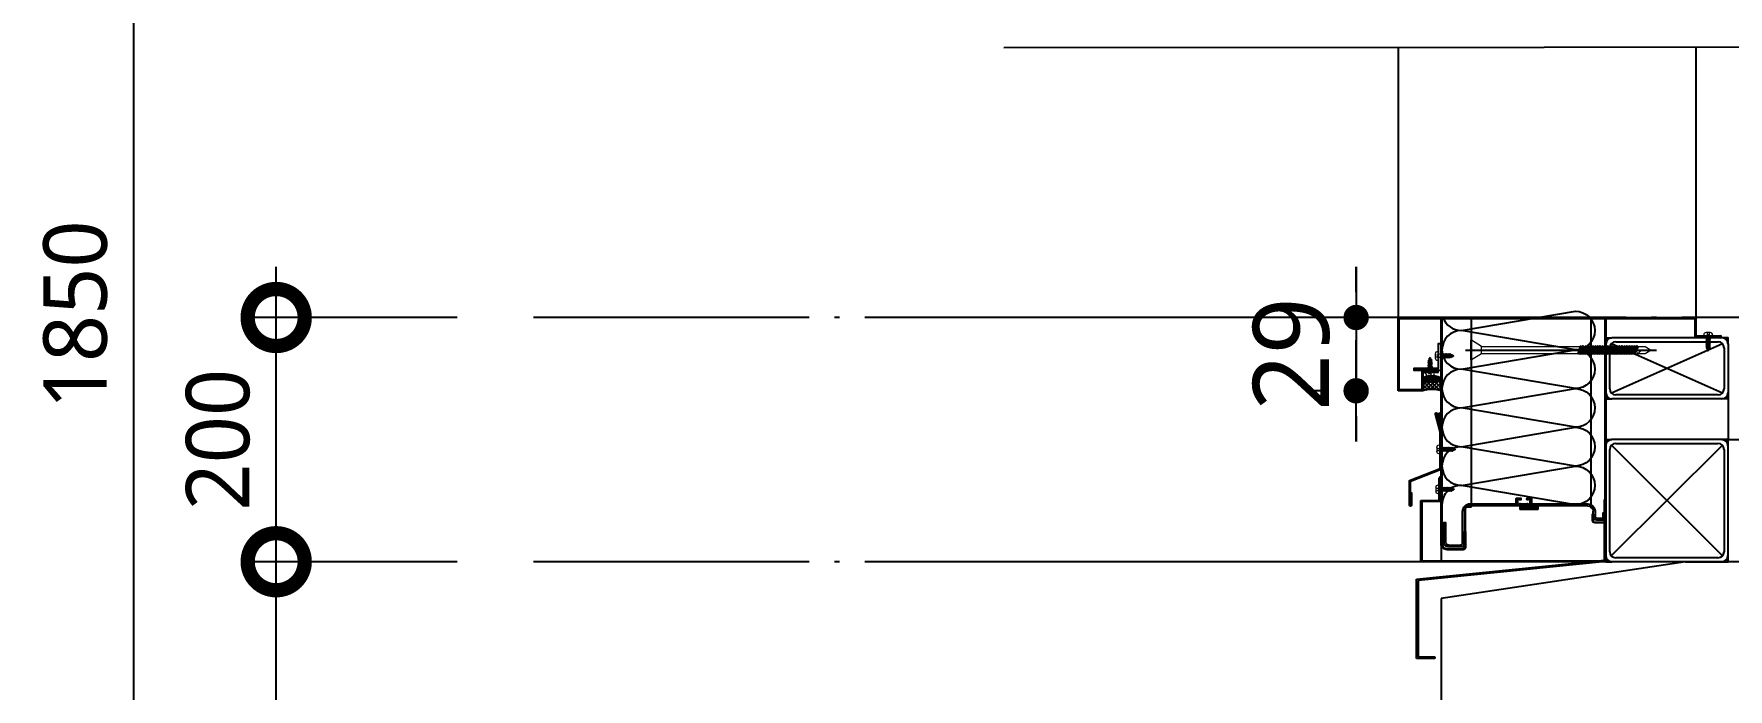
# Model space of a CAD drawing. Header units: millimetres. Extents: x 465 to 41696, y 198 to 5730.
# Drawn here: x 22485 to 23153, y 4891 to 5150 of the extents above; entities that cross this region are included whole.
import ezdxf

# ---------------------------------------------------------------- set-up
doc = ezdxf.new("R2010")
doc.units = ezdxf.units.MM
doc.header["$LTSCALE"] = 200
for name, pattern in [('CEN', [62, 60, -1, 0, -1]), ('CEN-GAUN', [32.2, 30, -1, 0.2, -1]), ('HID', [2.3, 1.5, -0.8]), ('HIDDEN', [2, 1, -1])]:
    doc.linetypes.add(name, pattern=pattern)
doc.layers.get('DEFPOINTS').update_dxf_attribs({"color": 137})
for name, color, linetype in [('cen', 1, 'CEN'), ('COL', 2, 'Continuous'), ('CON', 2, 'Continuous'), ('DIM', 7, 'Continuous'), ('flashing', 251, 'Continuous'), ('GW', 9, 'Continuous'), ('HID', 6, 'HID'), ('SYM', 7, 'Continuous'), ('symbol', 7, 'Continuous'), ('코킹', 9, 'Continuous'), ('판넬', 6, 'Continuous'), ('하지 150x100x3.2T', 3, 'Continuous'), ('후레싱', 6, 'Continuous')]:
    doc.layers.add(name, color=color, linetype=linetype)
doc.layers.add('DEFPOINT', color=137, linetype='Continuous', plot=False)
doc.layers.add('SCREW', color=9, linetype='Continuous', lineweight=5)
doc.styles.add('arial', font='arial.ttf')
doc.styles.add('굴림체(옥산)', font='GulimChe.ttf')
doc.styles.add('스타일1', font='malgun.ttf')
doc.dimstyles.new('CJA$0', dxfattribs={"dimscale": 300, "dimtxt": 2.7, "dimasz": 1, "dimexe": 2, "dimexo": 3, "dimgap": 1, "dimtad": 1, "dimdec": 0, "dimzin": 1, "dimdsep": 46, "dimtxsty": 'arial', "dimblk": 'DOT', "dimcen": 0.09, "dimdle": 1, "dimclrd": 256, "dimclre": 256, "dimclrt": 3, "dimadec": 0, "dimazin": 0, "dimtfac": 1, "dimtdec": 0, "dimtmove": 2, "dimatfit": 3, "dimldrblk": 'DOT', "dimfxl": 1, "dimtolj": 1, "dimtzin": 1, "dimarcsym": 0})
doc.dimstyles.new('CJA-1', dxfattribs={"dimscale": 10, "dimtxt": 3, "dimasz": 1, "dimexe": 2, "dimexo": 3, "dimgap": 1, "dimtad": 1, "dimdec": 0, "dimdsep": 46, "dimlunit": 6, "dimtxsty": '굴림체(옥산)', "dimblk": 'CJDOT', "dimcen": 0.09, "dimclrd": 256, "dimclre": 256, "dimclrt": 3, "dimazin": 2, "dimtfac": 1, "dimtdec": 0, "dimtix": 1, "dimtmove": 2, "dimatfit": 3, "dimldrblk": 'CJDOT', "dimfxl": 1, "dimtolj": 1, "dimtzin": 0, "dimarcsym": 0})
pattern_1 = [(90, (-1700754.23937, -179232.1806), (-0.38437583177, 0.66575847273), [0.44383898182, -0.88767796365]), (210, (-1700754.23937, -179232.1806), (-0.38437583429, -0.66575847128), [0.44383898182, -0.88767796365]), (150, (-1700754.23937, -179232.1806), (-0.76875166606, 1.455e-09), [-0.88767796365, 0.44383898182])]

# ---------------------------------------------------------------- blocks, each defined once
blk = doc.blocks.new('1$0$hea')
at = {"layer": 'SCREW', "color": 9}
for p, q in [((2491784.1, -432817.3), (2491784, -432818.3)), ((2491784.7, -432816.6), (2491784.2, -432818.8)), ((2491784.9, -432817), (2491784.5, -432818.6)), ((2491785.6, -432816.8), (2491785.2, -432818.8)), ((2491786.1, -432816.1), (2491785.7, -432819.6)), ((2491786.6, -432816.7), (2491786.1, -432819.1)), ((2491787, -432816.7), (2491786.5, -432819.1)), ((2491787.4, -432816), (2491787, -432819.7)), ((2491787.9, -432816.7), (2491787.5, -432819.1)), ((2491788.3, -432816.7), (2491787.9, -432819.1)), ((2491788.8, -432816), (2491788.3, -432819.7)), ((2491789.3, -432816.7), (2491788.8, -432819.1)), ((2491789.7, -432816.7), (2491789.2, -432819.1)), ((2491790.1, -432816), (2491789.7, -432819.7)), ((2491790.6, -432816.7), (2491790.2, -432819.1)), ((2491791, -432816.7), (2491790.6, -432819.1)), ((2491791.5, -432816), (2491791, -432819.7)), ((2491792, -432816.7), (2491791.5, -432819.1)), ((2491792.4, -432816.7), (2491791.9, -432819.1)), ((2491792.8, -432816), (2491792.4, -432819.7)), ((2491793.3, -432816.7), (2491792.9, -432819.1)), ((2491794.2, -432816), (2491793.7, -432819.7))]:
    blk.add_line(p, q, dxfattribs=at)
at = {"layer": 'SCREW', "color": 1}
for p, q in [((2491784.2, -432818.8), (2491784, -432818.3)), ((2491784.7, -432816.6), (2491784.1, -432817.3)), ((2491784.2, -432818.8), (2491784.5, -432818.6)), ((2491784.7, -432816.6), (2491784.9, -432817)), ((2491785.7, -432819.6), (2491785.2, -432818.8)), ((2491786.1, -432816.1), (2491785.6, -432816.8)), ((2491785.7, -432819.6), (2491786.1, -432819)), ((2491786.1, -432816.1), (2491786.6, -432816.7)), ((2491787, -432819.7), (2491786.5, -432819.1)), ((2491786.6, -432816.7), (2491787, -432816.7)), ((2491787.4, -432816), (2491787, -432816.7)), ((2491787, -432819.7), (2491787.5, -432819.1)), ((2491787.4, -432816), (2491787.9, -432816.7)), ((2491787.5, -432819.1), (2491787.9, -432819.1)), ((2491787.9, -432816.7), (2491788.3, -432816.7)), ((2491788.3, -432819.7), (2491787.9, -432819.1)), ((2491788.8, -432816), (2491788.3, -432816.7)), ((2491788.3, -432819.7), (2491788.8, -432819.1)), ((2491788.8, -432816), (2491789.3, -432816.7)), ((2491788.8, -432819.1), (2491789.2, -432819.1)), ((2491789.7, -432819.7), (2491789.2, -432819.1)), ((2491789.3, -432816.7), (2491789.7, -432816.7)), ((2491790.1, -432816), (2491789.7, -432816.7)), ((2491789.7, -432819.7), (2491790.2, -432819.1)), ((2491790.1, -432816), (2491790.6, -432816.7)), ((2491790.2, -432819.1), (2491790.6, -432819.1)), ((2491790.6, -432816.7), (2491791, -432816.7)), ((2491791, -432819.7), (2491790.6, -432819.1)), ((2491791.5, -432816), (2491791, -432816.7)), ((2491791, -432819.7), (2491791.5, -432819.1)), ((2491791.5, -432816), (2491792, -432816.7)), ((2491791.5, -432819.1), (2491791.9, -432819.1)), ((2491792.4, -432819.7), (2491791.9, -432819.1)), ((2491792, -432816.7), (2491792.4, -432816.7)), ((2491792.8, -432816), (2491792.4, -432816.7)), ((2491792.4, -432819.7), (2491792.9, -432819.1)), ((2491792.8, -432816), (2491793.3, -432816.7)), ((2491792.9, -432819.1), (2491793.3, -432819.1)), ((2491793.3, -432816.7), (2491793.7, -432816.7)), ((2491793.7, -432819.7), (2491793.3, -432819.1)), ((2491794.2, -432816), (2491793.7, -432816.7)), ((2491793.7, -432819.7), (2491794, -432819.4)), ((2491794.2, -432816), (2491794.4, -432816.3)), ((2491794.3, -432819.2), (2491795, -432819.2)), ((2491794.8, -432816.5), (2491795, -432816.5)), ((2491795.7, -432814.2), (2491795.7, -432821.5)), ((2491795.7, -432814.2), (2491795.7, -432821.5)), ((2491796.4, -432814.2), (2491795.7, -432814.2)), ((2491796.4, -432821.5), (2491795.7, -432821.5)), ((2491797.3, -432817), (2491796.6, -432817)), ((2491796.6, -432817), (2491796.6, -432817.6)), ((2491796.6, -432818.1), (2491796.6, -432818.7)), ((2491797.3, -432818.7), (2491796.6, -432818.7)), ((2491798.5, -432817), (2491797.7, -432817)), ((2491798.5, -432818.7), (2491797.7, -432818.7)), ((2491798.5, -432816.2), (2491798.5, -432819.5))]:
    blk.add_line(p, q, dxfattribs=at)
for centre, radius, start, end in [((2491787.4, -432824.6), 8, 114.0887, 122.3702), ((2491787.4, -432811.1), 8, 237.6298, 244.4227), ((2491787.4, -432811.1), 8, 248.8312, 254.0884), ((2491787.4, -432824.6), 8, 103.1784, 108.0893), ((2491787.4, -432811.1), 8, 260.8505, 263.6039), ((2491794.3, -432819.7), 0.45, 90, 144.5992), ((2491794.8, -432816), 0.45, 215.4008, 270), ((2491795, -432815.7), 0.75, 267.5098, 336.501), ((2491795, -432820), 0.75, 23.499, 92.4902), ((2491796.4, -432816.2), 2.02, 0, 90), ((2491796.4, -432819.5), 2.02, 270, 0)]:
    blk.add_arc(centre, radius, start, end, dxfattribs=at)
blk = doc.blocks.new('001')
at = {"color": 9, "ltscale": 500}
for p, q in [((-183.4, -1797.7), (-183.4, -1802.7)), ((-177.7, -1796.2), (-181.9, -1796.2)), ((-181.9, -1802.7), (-181.9, -1798)), ((-181.6, -1797.7), (-177.7, -1797.7)), ((-177.4, -1797.4), (-177.4, -1796.5)), ((-176.1, -1804.2), (-180.4, -1804.2)), ((-180.4, -1805.7), (-176.1, -1805.7)), ((-171.6, -1810.2), (-171.6, -1906.6)), ((-170.1, -1855.8), (-170.1, -1810.2)), ((-170.4, -1858.8), (-170.4, -1857.5)), ((-170.2, -1857.3), (-166.6, -1857.3)), ((-165.7, -1856.3), (-169.6, -1856.3)), ((-166.4, -1857.5), (-166.4, -1858.8)), ((-165.4, -1859.7), (-165.4, -1856.6)), ((-170.4, -1860), (-170.4, -1865)), ((-170.4, -1867.5), (-170.4, -1866.2)), ((-170.2, -1859), (-170.2, -1859)), ((-170.2, -1860), (-170.2, -1860)), ((-170.2, -1866), (-170.2, -1866)), ((-166.6, -1867.7), (-170.2, -1867.7)), ((-170.1, -1906.6), (-170.1, -1869.2)), ((-169.9, -1859.7), (-169.9, -1859.3)), ((-169.9, -1865.7), (-169.9, -1865.3)), ((-169.6, -1868.7), (-165.7, -1868.7)), ((-166.9, -1859.3), (-166.9, -1859.7)), ((-166.9, -1865.3), (-166.9, -1865.7)), ((-166.6, -1859), (-166.6, -1859)), ((-166.6, -1860), (-165.7, -1860)), ((-165.7, -1865), (-166.6, -1865)), ((-166.6, -1866), (-166.6, -1866)), ((-166.4, -1866.2), (-166.4, -1867.5)), ((-165.4, -1868.4), (-165.4, -1865.3)), ((-176.1, -1911.1), (-202.4, -1911.1)), ((-202.4, -1912.6), (-176.1, -1912.6)), ((-205.4, -1914.1), (-205.4, -1920.6)), ((-205.4, -1920.6), (-205.4, -1923.9)), ((-203.9, -1920.6), (-203.9, -1914.1)), ((-203.9, -1923.9), (-203.9, -1920.6)), ((-185.7, -1926.6), (-201.2, -1926.6)), ((-185.4, -1927.8), (-185.4, -1926.9)), ((-201.2, -1928.1), (-185.7, -1928.1))]:
    blk.add_line(p, q, dxfattribs=at)
at = {"color": 9}
for p, q in [((-170.2, -1860), (-170.4, -1860)), ((-170.2, -1865), (-170.4, -1865))]:
    blk.add_line(p, q, dxfattribs=at)
at = {"color": 9, "ltscale": 500}
for centre, radius, start, end in [((-181.9, -1797.7), 1.5, 90, 180), ((-180.4, -1802.7), 3, 180, 270), ((-181.6, -1798), 0.3, 90, 180), ((-180.4, -1802.7), 1.5, 180, 270), ((-177.7, -1796.5), 0.3, 0, 90), ((-177.7, -1797.4), 0.3, 270, 0), ((-176.1, -1810.2), 6, 0, 90), ((-176.1, -1810.2), 4.5, 0, 90), ((-170.2, -1857.5), 0.2, 90, 180), ((-169.6, -1855.8), 0.5, 180, 270), ((-166.6, -1857.5), 0.2, 0, 90), ((-165.7, -1856.6), 0.3, 0, 90), ((-170.2, -1858.8), 0.2, 180, 270), ((-170.2, -1866.2), 0.2, 90, 180), ((-170.2, -1867.5), 0.2, 180, 270), ((-170.2, -1859.3), 0.3, 0, 90), ((-170.2, -1859.7), 0.3, 270, 0), ((-170.2, -1865.3), 0.3, 0, 90), ((-170.2, -1865.7), 0.3, 270, 0), ((-169.6, -1869.2), 0.5, 90, 180), ((-166.6, -1859.3), 0.3, 90, 180), ((-166.6, -1859.7), 0.3, 180, 270), ((-166.6, -1865.3), 0.3, 90, 180), ((-166.6, -1865.7), 0.3, 180, 270), ((-166.6, -1858.8), 0.2, 270, 0), ((-166.6, -1866.2), 0.2, 0, 90), ((-166.6, -1867.5), 0.2, 270, 0), ((-165.7, -1859.7), 0.3, 270, 0), ((-165.7, -1865.3), 0.3, 0, 90), ((-165.7, -1868.4), 0.3, 270, 0), ((-202.4, -1914.1), 3, 90, 179.9932), ((-202.4, -1914.1), 1.5, 90, 179.9932), ((-176.1, -1906.6), 6, 270, 0), ((-176.1, -1906.6), 4.5, 270, 0), ((-201.2, -1923.9), 4.2, 179.9946, 270), ((-201.2, -1923.9), 2.7, 179.9946, 270), ((-185.7, -1926.9), 0.3, 0, 90), ((-185.7, -1927.8), 0.3, 270, 0)]:
    blk.add_arc(centre, radius, start, end, dxfattribs=at)
blk = doc.blocks.new('노씰')
h = blk.add_hatch()
h.set_pattern_fill('ANSI31', color=256, scale=10)
h.set_pattern_definition([(45, (61248.5698, 53425.5348), (-0.88388348, 0.88388348), [])])
h.paths.add_polyline_path([(57993.4, 54451.1), (57996.6, 54451.1), (57996.6, 54466.1), (57993.4, 54466.1)])
at = {"color": 7}
for p, q in [((57993.4, 54466.1), (57993.4, 54451.1)), ((57993.4, 54466.1), (57996.6, 54466.1)), ((57996.6, 54466.1), (57996.6, 54451.1)), ((57996.6, 54451.1), (57993.4, 54451.1))]:
    blk.add_line(p, q, dxfattribs=at)
blk = doc.blocks.new('1')
at = {"layer": 'SCREW', "color": 1}
for p, q in [((849820.6, -993794.1), (849817.3, -993794.2)), ((849818.1, -993794.1), (849818.1, -993794.9)), ((849819.8, -993794.1), (849819.8, -993794.8)), ((849815.4, -993796.3), (849815.4, -993797)), ((849822.7, -993796.7), (849815.4, -993797)), ((849822.7, -993796.7), (849815.4, -993797)), ((849817.2, -993798.9), (849817.5, -993798.7)), ((849817.2, -993798.9), (849817.9, -993799.4)), ((849817.3, -993800.2), (849817.9, -993799.7)), ((849817.3, -993800.2), (849818, -993800.7)), ((849817.3, -993801.6), (849818, -993801.1)), ((849817.3, -993801.6), (849818, -993802.1)), ((849817.4, -993802.9), (849818, -993802.4)), ((849817.4, -993802.9), (849818.1, -993803.4)), ((849817.4, -993804.3), (849818.1, -993803.8)), ((849817.4, -993804.3), (849818.1, -993804.7)), ((849817.5, -993805.6), (849818.1, -993805.1)), ((849817.5, -993805.6), (849818.2, -993806.1)), ((849817.7, -993798.3), (849817.7, -993797.6)), ((849817.7, -993807), (849818.2, -993806.5)), ((849817.7, -993807), (849818.5, -993807.4)), ((849817.9, -993799.7), (849817.9, -993799.4)), ((849818, -993801.1), (849818, -993800.7)), ((849818, -993802.4), (849818, -993802.1)), ((849818.1, -993795.3), (849818.2, -993796)), ((849818.1, -993803.8), (849818.1, -993803.4)), ((849818.1, -993805.1), (849818.1, -993804.7)), ((849818.8, -993795.9), (849818.2, -993796)), ((849818.5, -993808.4), (849818.7, -993808.1)), ((849818.5, -993808.4), (849819, -993808.6)), ((849819.9, -993795.9), (849819.2, -993795.9)), ((849819.8, -993795.3), (849819.9, -993795.9)), ((849820.7, -993807.9), (849820, -993808.4)), ((849821, -993798.3), (849820.3, -993798.8)), ((849820.3, -993799.2), (849820.3, -993798.8)), ((849821, -993799.7), (849820.3, -993799.2)), ((849820.7, -993807.9), (849820.3, -993807.6)), ((849820.5, -993797.7), (849820.4, -993797.5)), ((849821, -993799.7), (849820.4, -993800.2)), ((849820.4, -993800.6), (849820.4, -993800.2)), ((849821.1, -993801), (849820.4, -993800.6)), ((849821.1, -993801), (849820.4, -993801.5)), ((849820.4, -993801.9), (849820.4, -993801.5)), ((849821.1, -993802.4), (849820.4, -993801.9)), ((849821.2, -993806.4), (849820.4, -993807)), ((849821.1, -993802.4), (849820.5, -993802.9)), ((849820.5, -993803.3), (849820.5, -993802.9)), ((849821.2, -993803.7), (849820.5, -993803.3)), ((849821.2, -993803.7), (849820.5, -993804.2)), ((849820.5, -993804.6), (849820.5, -993804.2)), ((849821.2, -993805.1), (849820.5, -993804.6)), ((849821.2, -993805.1), (849820.6, -993805.6)), ((849820.6, -993806), (849820.6, -993805.6)), ((849821.2, -993806.4), (849820.6, -993806)), ((849821, -993798.3), (849820.7, -993798.1)), ((849822.7, -993796), (849822.7, -993796.7))]:
    blk.add_line(p, q, dxfattribs=at)
at = {"layer": 'SCREW', "color": 9}
for p, q in [((849821, -993798.3), (849817.2, -993798.9)), ((849821, -993799.7), (849817.3, -993800.2)), ((849821.1, -993801), (849817.3, -993801.6)), ((849821.1, -993802.4), (849817.4, -993802.9)), ((849821.2, -993803.7), (849817.4, -993804.3)), ((849821.2, -993805.1), (849817.5, -993805.6)), ((849821.2, -993806.4), (849817.7, -993807)), ((849820.3, -993799.2), (849817.9, -993799.7)), ((849820.4, -993800.2), (849818, -993800.7)), ((849820.4, -993800.6), (849818, -993801.1)), ((849820.4, -993801.5), (849818, -993802.1)), ((849820.4, -993801.9), (849818, -993802.4)), ((849820.5, -993802.9), (849818.1, -993803.4)), ((849820.5, -993803.3), (849818.1, -993803.8)), ((849820.5, -993804.2), (849818.1, -993804.7)), ((849820.5, -993804.6), (849818.1, -993805.1)), ((849820.6, -993805.6), (849818.2, -993806.1)), ((849820.6, -993806), (849818.2, -993806.5)), ((849820.4, -993807), (849818.5, -993807.4)), ((849820.7, -993807.9), (849818.5, -993808.4)), ((849820.3, -993807.6), (849818.7, -993808.1)), ((849820, -993808.4), (849819, -993808.6))]:
    blk.add_line(p, q, dxfattribs=at)
at = {"layer": 'SCREW', "color": 1}
for centre, radius, start, end in [((849817.4, -993796.2), 2.02, 92.0193, 182.0193), ((849820.6, -993796.1), 2.02, 2.0193, 92.0193), ((849816.9, -993797.6), 0.75, 359.5291, 68.5203), ((849817.3, -993798.3), 0.45, 307.4201, 2.0193), ((849826.1, -993804.9), 8, 188.4154, 191.1688), ((849826.1, -993804.9), 8, 197.9309, 203.1881), ((849826.1, -993804.9), 8, 207.5967, 214.3895), ((849812.6, -993805.4), 8, 329.6491, 337.9306), ((849812.6, -993805.4), 8, 343.93, 348.8409), ((849821.2, -993797.5), 0.75, 115.5183, 184.5095), ((849820.9, -993797.7), 0.45, 182.0193, 236.6185)]:
    blk.add_arc(centre, radius, start, end, dxfattribs=at)
blk = doc.blocks.new('CJDOT')
blk.add_line((-2, 0), (2, 0))
at = {"const_width": 0.5}
blk.add_lwpolyline([(-0.25, 0, 1), (0.25, 0, 1)], format="xyb", close=True, dxfattribs=at)
blk = doc.blocks.new('*D74')
at = {"layer": 'DEFPOINTS', "color": 0, "transparency": 16777216}
for p in [(23022.68, 5038), (23006.09, 5009.11), (23022.68, 5009.11)]:
    blk.add_point(p, dxfattribs=at)
at = {"layer": 'DIM', "lineweight": -2, "transparency": 16777216}
for p, q in [((23006.09, 5048), (23006.09, 5058)), ((22992.68, 5038), (22986.09, 5038)), ((23006.09, 5038), (23006.09, 5009.11)), ((22992.68, 5009.11), (22986.09, 5009.11)), ((23006.09, 4999.11), (23006.09, 4989.11))]:
    blk.add_line(p, q, dxfattribs=at)
at = {"layer": 'DIM', "lineweight": -2, "transparency": 16777216, "xscale": 10, "yscale": 10, "zscale": 10}
for p, rotation in [((23006.09, 5038), 270), ((23006.09, 5009.11), 90)]:
    blk.add_blockref('CJDOT', p, dxfattribs=dict(at, rotation=rotation))
at = {"layer": 'DIM', "color": 3, "transparency": 16777216, "insert": (22980.59, 5023.55), "char_height": 30, "attachment_point": 5, "rotation": 90, "style": '스타일1'}
blk.add_mtext('\\A1;29', dxfattribs=at)
blk = doc.blocks.new('sc135')
at = {"layer": 'cen'}
blk.add_line((61098.9, 25975.1), (61255.4, 25975.1), dxfattribs=at)
at = {"layer": 'SCREW', "color": 9, "linetype": 'ByBlock', "lineweight": 5}
for p, q in [((61102.9, 25983.1), (61103.9, 25983.1)), ((61102.9, 25967.1), (61102.9, 25983.1)), ((61103.9, 25967.1), (61103.9, 25983.1)), ((61112, 25978.1), (61103.9, 25983.1)), ((61112, 25978.1), (61112, 25972.1)), ((61192.6, 25972.1), (61190.5, 25978.1)), ((61193.3, 25971.3), (61190.9, 25978.6)), ((61191.6, 25978.1), (61192.5, 25978.1)), ((61192.5, 25978.1), (61192.9, 25978.6)), ((61194.6, 25972.1), (61192.5, 25978.1)), ((61195.3, 25971.3), (61192.9, 25978.6)), ((61192.9, 25978.6), (61193.6, 25978.1)), ((61195.6, 25972.1), (61193.6, 25978.1)), ((61193.6, 25978.1), (61194.5, 25978.1)), ((61194.5, 25978.1), (61194.9, 25978.6)), ((61196.6, 25972.1), (61194.5, 25978.1)), ((61197.3, 25971.3), (61194.9, 25978.6)), ((61194.9, 25978.6), (61195.6, 25978.1)), ((61197.6, 25972.1), (61195.6, 25978.1)), ((61195.6, 25978.1), (61196.5, 25978.1)), ((61196.5, 25978.1), (61196.9, 25978.6)), ((61198.6, 25972.1), (61196.5, 25978.1)), ((61199.3, 25971.3), (61196.9, 25978.6)), ((61196.9, 25978.6), (61197.6, 25978.1)), ((61199.6, 25972.1), (61197.6, 25978.1)), ((61197.6, 25978.1), (61198.5, 25978.1)), ((61198.5, 25978.1), (61198.9, 25978.6)), ((61200.6, 25972.1), (61198.5, 25978.1)), ((61201.3, 25971.3), (61198.9, 25978.6)), ((61198.9, 25978.6), (61199.6, 25978.1)), ((61201.6, 25972.1), (61199.6, 25978.1)), ((61199.6, 25978.1), (61200.5, 25978.1)), ((61200.5, 25978.1), (61200.9, 25978.6)), ((61202.6, 25972.1), (61200.5, 25978.1)), ((61203.3, 25971.3), (61200.9, 25978.6)), ((61200.9, 25978.6), (61201.6, 25978.1)), ((61203.6, 25972.1), (61201.6, 25978.1)), ((61201.6, 25978.1), (61202.5, 25978.1)), ((61202.5, 25978.1), (61202.9, 25978.6)), ((61204.6, 25972.1), (61202.5, 25978.1)), ((61205.3, 25971.3), (61202.9, 25978.6)), ((61202.9, 25978.6), (61203.6, 25978.1)), ((61203.6, 25978.1), (61204.5, 25978.1)), ((61205.6, 25972.1), (61203.6, 25978.1)), ((61204.5, 25978.1), (61204.9, 25978.6)), ((61206.6, 25972.1), (61204.5, 25978.1)), ((61207.3, 25971.3), (61204.9, 25978.6)), ((61204.9, 25978.6), (61205.6, 25978.1)), ((61207.6, 25972.1), (61205.6, 25978.1)), ((61205.6, 25978.1), (61206.5, 25978.1)), ((61206.5, 25978.1), (61206.9, 25978.6)), ((61208.6, 25972.1), (61206.5, 25978.1)), ((61209.3, 25971.3), (61206.9, 25978.6)), ((61206.9, 25978.6), (61207.6, 25978.1)), ((61209.6, 25972.1), (61207.6, 25978.1)), ((61207.6, 25978.1), (61208.5, 25978.1)), ((61208.5, 25978.1), (61208.9, 25978.6)), ((61210.6, 25972.1), (61208.5, 25978.1)), ((61211.3, 25971.3), (61208.9, 25978.6)), ((61208.9, 25978.6), (61209.6, 25978.1)), ((61211.6, 25972.1), (61209.6, 25978.1)), ((61209.6, 25978.1), (61210.5, 25978.1)), ((61210.5, 25978.1), (61210.9, 25978.6)), ((61212.6, 25972.1), (61210.5, 25978.1)), ((61213.3, 25971.3), (61210.9, 25978.6)), ((61210.9, 25978.6), (61211.6, 25978.1)), ((61213.6, 25972.1), (61211.6, 25978.1)), ((61211.6, 25978.1), (61212.5, 25978.1)), ((61212.5, 25978.1), (61212.9, 25978.6)), ((61214.6, 25972.1), (61212.5, 25978.1)), ((61215.3, 25971.3), (61212.9, 25978.6)), ((61212.9, 25978.6), (61213.6, 25978.1)), ((61213.6, 25978.1), (61214.5, 25978.1)), ((61215.6, 25972.1), (61213.6, 25978.1)), ((61214.5, 25978.1), (61214.9, 25978.6)), ((61216.6, 25972.1), (61214.5, 25978.1)), ((61214.9, 25978.6), (61215.6, 25978.1)), ((61217.3, 25971.3), (61214.9, 25978.6)), ((61215.6, 25978.1), (61216.5, 25978.1)), ((61217.6, 25972.1), (61215.6, 25978.1)), ((61216.5, 25978.1), (61216.9, 25978.6)), ((61218.6, 25972.1), (61216.5, 25978.1)), ((61216.9, 25978.6), (61217.6, 25978.1)), ((61219.3, 25971.3), (61216.9, 25978.6)), ((61217.6, 25978.1), (61218.5, 25978.1)), ((61219.6, 25972.1), (61217.6, 25978.1)), ((61218.5, 25978.1), (61218.9, 25978.6)), ((61220.6, 25972.1), (61218.5, 25978.1)), ((61218.9, 25978.6), (61219.6, 25978.1)), ((61221.3, 25971.3), (61218.9, 25978.6)), ((61219.6, 25978.1), (61220.5, 25978.1)), ((61221.6, 25972.1), (61219.6, 25978.1)), ((61220.5, 25978.1), (61220.9, 25978.6)), ((61222.6, 25972.1), (61220.5, 25978.1)), ((61223.3, 25971.3), (61220.9, 25978.6)), ((61220.9, 25978.6), (61221.6, 25978.1)), ((61223.6, 25972.1), (61221.6, 25978.1)), ((61221.6, 25978.1), (61222.5, 25978.1)), ((61222.5, 25978.1), (61222.9, 25978.6)), ((61224.6, 25972.1), (61222.5, 25978.1)), ((61225.3, 25971.3), (61222.9, 25978.6)), ((61222.9, 25978.6), (61223.6, 25978.1)), ((61225.6, 25972.1), (61223.6, 25978.1)), ((61223.6, 25978.1), (61224.5, 25978.1)), ((61224.5, 25978.1), (61224.9, 25978.6)), ((61226.6, 25972.1), (61224.5, 25978.1)), ((61227.3, 25971.3), (61224.9, 25978.6)), ((61224.9, 25978.6), (61225.6, 25978.1)), ((61227.6, 25972.1), (61225.6, 25978.1)), ((61225.6, 25978.1), (61226.5, 25978.1)), ((61226.5, 25978.1), (61226.9, 25978.6)), ((61228.6, 25972.1), (61226.5, 25978.1)), ((61229.3, 25971.3), (61226.9, 25978.6)), ((61226.9, 25978.6), (61227.6, 25978.1)), ((61227.6, 25978.1), (61228.5, 25978.1)), ((61229.6, 25972.1), (61227.6, 25978.1)), ((61228.5, 25978.1), (61228.9, 25978.6)), ((61230.6, 25972.1), (61228.5, 25978.1)), ((61228.9, 25978.6), (61229.6, 25978.1)), ((61231.3, 25971.3), (61228.9, 25978.6)), ((61231.6, 25972.1), (61229.6, 25978.1)), ((61229.6, 25978.1), (61230.5, 25978.1)), ((61230.5, 25978.1), (61230.9, 25978.6)), ((61232.6, 25972.1), (61230.5, 25978.1)), ((61233.3, 25971.3), (61230.9, 25978.6)), ((61230.9, 25978.6), (61231.6, 25978.1)), ((61233.6, 25972.1), (61231.6, 25978.1)), ((61231.6, 25978.1), (61232.5, 25978.1)), ((61232.5, 25978.1), (61232.9, 25978.6)), ((61234.6, 25972.1), (61232.5, 25978.1)), ((61235.3, 25971.3), (61232.9, 25978.6)), ((61232.9, 25978.6), (61233.6, 25978.1)), ((61235.6, 25972.1), (61233.6, 25978.1)), ((61233.6, 25978.1), (61234.5, 25978.1)), ((61234.5, 25978.1), (61234.9, 25978.6)), ((61236.6, 25972.1), (61234.5, 25978.1)), ((61237.3, 25971.3), (61234.9, 25978.6)), ((61234.9, 25978.6), (61235.6, 25978.1)), ((61237.6, 25972.1), (61235.6, 25978.1)), ((61235.6, 25978.1), (61236.5, 25978.1)), ((61236.5, 25978.1), (61236.9, 25978.6)), ((61238.6, 25972.1), (61236.5, 25978.1)), ((61239.3, 25971.3), (61236.9, 25978.6)), ((61236.9, 25978.6), (61237.6, 25978.1)), ((61237.6, 25978.1), (61239.9, 25978.1)), ((61239.6, 25972.1), (61237.6, 25978.1)), ((61102.9, 25967.1), (61103.9, 25967.1)), ((61112, 25972.1), (61103.9, 25967.1)), ((61193.6, 25972.1), (61194.6, 25972.1)), ((61194.6, 25972.1), (61195.3, 25971.3)), ((61195.3, 25971.3), (61195.6, 25972.1)), ((61195.6, 25972.1), (61196.6, 25972.1)), ((61196.6, 25972.1), (61197.3, 25971.3)), ((61197.3, 25971.3), (61197.6, 25972.1)), ((61197.6, 25972.1), (61198.6, 25972.1)), ((61198.6, 25972.1), (61199.3, 25971.3)), ((61199.3, 25971.3), (61199.6, 25972.1)), ((61199.6, 25972.1), (61200.6, 25972.1)), ((61200.6, 25972.1), (61201.3, 25971.3)), ((61201.3, 25971.3), (61201.6, 25972.1)), ((61201.6, 25972.1), (61202.6, 25972.1)), ((61202.6, 25972.1), (61203.3, 25971.3)), ((61203.3, 25971.3), (61203.6, 25972.1)), ((61203.6, 25972.1), (61204.6, 25972.1)), ((61204.6, 25972.1), (61205.3, 25971.3)), ((61205.3, 25971.3), (61205.6, 25972.1)), ((61205.6, 25972.1), (61206.6, 25972.1)), ((61206.6, 25972.1), (61207.3, 25971.3)), ((61207.3, 25971.3), (61207.6, 25972.1)), ((61207.6, 25972.1), (61208.6, 25972.1)), ((61208.6, 25972.1), (61209.3, 25971.3)), ((61209.3, 25971.3), (61209.6, 25972.1)), ((61209.6, 25972.1), (61210.6, 25972.1)), ((61210.6, 25972.1), (61211.3, 25971.3)), ((61211.3, 25971.3), (61211.6, 25972.1)), ((61211.6, 25972.1), (61212.6, 25972.1)), ((61212.6, 25972.1), (61213.3, 25971.3)), ((61213.3, 25971.3), (61213.6, 25972.1)), ((61213.6, 25972.1), (61214.6, 25972.1)), ((61214.6, 25972.1), (61215.3, 25971.3)), ((61215.3, 25971.3), (61215.6, 25972.1)), ((61215.6, 25972.1), (61216.6, 25972.1)), ((61216.6, 25972.1), (61217.3, 25971.3)), ((61217.3, 25971.3), (61217.6, 25972.1)), ((61217.6, 25972.1), (61218.6, 25972.1)), ((61218.6, 25972.1), (61219.3, 25971.3)), ((61219.3, 25971.3), (61219.6, 25972.1)), ((61219.6, 25972.1), (61220.6, 25972.1)), ((61220.6, 25972.1), (61221.3, 25971.3)), ((61221.3, 25971.3), (61221.6, 25972.1)), ((61221.6, 25972.1), (61222.6, 25972.1)), ((61222.6, 25972.1), (61223.3, 25971.3)), ((61223.3, 25971.3), (61223.6, 25972.1)), ((61223.6, 25972.1), (61224.6, 25972.1)), ((61224.6, 25972.1), (61225.3, 25971.3)), ((61225.3, 25971.3), (61225.6, 25972.1)), ((61225.6, 25972.1), (61226.6, 25972.1)), ((61226.6, 25972.1), (61227.3, 25971.3)), ((61227.3, 25971.3), (61227.6, 25972.1)), ((61227.6, 25972.1), (61228.6, 25972.1)), ((61228.6, 25972.1), (61229.3, 25971.3)), ((61229.3, 25971.3), (61229.6, 25972.1)), ((61229.6, 25972.1), (61230.6, 25972.1)), ((61230.6, 25972.1), (61231.3, 25971.3)), ((61231.3, 25971.3), (61231.6, 25972.1)), ((61231.6, 25972.1), (61232.6, 25972.1)), ((61232.6, 25972.1), (61233.3, 25971.3)), ((61233.3, 25971.3), (61233.6, 25972.1)), ((61233.6, 25972.1), (61234.6, 25972.1)), ((61234.6, 25972.1), (61235.3, 25971.3)), ((61235.3, 25971.3), (61235.6, 25972.1)), ((61235.6, 25972.1), (61236.6, 25972.1)), ((61236.6, 25972.1), (61237.3, 25971.3)), ((61237.3, 25971.3), (61237.6, 25972.1)), ((61237.6, 25972.1), (61238.6, 25972.1)), ((61238.6, 25972.1), (61239.3, 25971.3)), ((61239.3, 25971.3), (61239.6, 25972.1)), ((61239.6, 25972.1), (61240.9, 25972.1))]:
    blk.add_line(p, q, dxfattribs=at)
for points in [[(61112, 25972.1), (61192.6, 25972.1), (61193.3, 25971.3), (61193.6, 25972.1), (61191.6, 25978.1), (61190.9, 25978.6), (61190.5, 25978.1), (61112, 25978.1)], [(61250.9, 25975.1), (61241.9, 25976.1), (61239.9, 25978.1), (61238.9, 25976.1), (61240.9, 25972.1)], [(61240.9, 25972.1), (61245.9, 25972.1), (61250.9, 25975.1), (61245.9, 25978.1), (61239.9, 25978.1)]]:
    blk.add_lwpolyline(points, dxfattribs=at)
blk = doc.blocks.new('_DotSmall')
at = {"color": 0, "linetype": 'ByBlock', "const_width": 0.5}
blk.add_lwpolyline([(-0.0625, 0, 1), (0.0625, 0, 1)], format="xyb", close=True, dxfattribs=at)
blk = doc.blocks.new('*D75')
at = {"layer": 'DEFPOINTS', "color": 0, "transparency": 16777216}
for p in [(22580.42, 4941.69), (22681.79, 4941.69), (22681.79, 4652.75)]:
    blk.add_point(p, dxfattribs=at)
at = {"layer": 'DIM', "color": 7, "lineweight": -2, "transparency": 16777216}
for p, q in [((22580.42, 4632.75), (22580.42, 4961.69)), ((22651.79, 4941.69), (22570.42, 4941.69)), ((22651.79, 4652.75), (22570.42, 4652.75))]:
    blk.add_line(p, q, dxfattribs=at)
at = {"layer": 'DIM', "color": 7, "lineweight": -2, "transparency": 16777216, "xscale": 45, "yscale": 45, "zscale": 45}
for p, rotation in [((22580.42, 4941.69), 90), ((22580.42, 4652.75), 270)]:
    blk.add_blockref('_DotSmall', p, dxfattribs=dict(at, rotation=rotation))
at = {"layer": 'DIM', "color": 3, "transparency": 16777216, "insert": (22557.5, 4797.22), "char_height": 25, "attachment_point": 5, "rotation": 90, "style": '스타일1'}
blk.add_mtext('\\A1;400', dxfattribs=at)
blk = doc.blocks.new('_DOT')
at = {"color": 0, "linetype": 'ByBlock'}
blk.add_line((-0.5, 0), (-1, 0), dxfattribs=at)
at = {"color": 0, "linetype": 'ByBlock', "const_width": 0.5}
blk.add_lwpolyline([(-0.25, 0, 1), (0.25, 0, 1)], format="xyb", close=True, dxfattribs=at)
blk = doc.blocks.new('*D76')
at = {"layer": 'DEFPOINTS', "color": 0, "transparency": 16777216}
for p in [(22580.42, 5038), (22681.79, 5038), (22681.79, 4941.69)]:
    blk.add_point(p, dxfattribs=at)
at = {"layer": 'DIM', "color": 7, "lineweight": -2, "transparency": 16777216}
for p, q in [((22580.42, 4921.69), (22580.42, 5058)), ((22651.79, 5038), (22570.42, 5038)), ((22651.79, 4941.69), (22570.42, 4941.69))]:
    blk.add_line(p, q, dxfattribs=at)
at = {"layer": 'DIM', "color": 7, "lineweight": -2, "transparency": 16777216, "xscale": 45, "yscale": 45, "zscale": 45}
for p, rotation in [((22580.42, 5038), 90), ((22580.42, 4941.69), 270)]:
    blk.add_blockref('_DotSmall', p, dxfattribs=dict(at, rotation=rotation))
at = {"layer": 'DIM', "color": 3, "transparency": 16777216, "insert": (22557.5, 4989.84), "char_height": 25, "attachment_point": 5, "rotation": 90, "style": '스타일1'}
blk.add_mtext('\\A1;200', dxfattribs=at)
blk = doc.blocks.new('*D78')
at = {"layer": 'DEFPOINTS', "color": 0, "transparency": 16777216}
for p in [(22524.3, 5425.35), (22681.79, 5425.35), (22681.79, 4652.75)]:
    blk.add_point(p, dxfattribs=at)
at = {"layer": 'DIM', "color": 7, "lineweight": -2, "transparency": 16777216}
for p, q in [((22524.3, 4632.75), (22524.3, 5445.35)), ((22651.79, 5425.35), (22514.3, 5425.35)), ((22651.79, 4652.75), (22514.3, 4652.75))]:
    blk.add_line(p, q, dxfattribs=at)
at = {"layer": 'DIM', "color": 7, "lineweight": -2, "transparency": 16777216, "xscale": 45, "yscale": 45, "zscale": 45}
for p, rotation in [((22524.3, 5425.35), 90), ((22524.3, 4652.75), 270)]:
    blk.add_blockref('_DotSmall', p, dxfattribs=dict(at, rotation=rotation))
at = {"layer": 'DIM', "color": 3, "transparency": 16777216, "insert": (22501.32, 5039.05), "char_height": 25, "attachment_point": 5, "rotation": 90, "style": '스타일1'}
blk.add_mtext('\\A1;1850', dxfattribs=at)
blk = doc.blocks.new('각관 100X100')
at = {"layer": 'DEFPOINTS'}
for points in [[(1231037.8, -399380.1), (1231032.8, -399380.1), (1231032.8, -399385.1)], [(1231127.8, -399380.1), (1231132.8, -399380.1), (1231132.8, -399385.1)], [(1231037.8, -399480.1), (1231032.8, -399480.1), (1231032.8, -399475.1)], [(1231127.8, -399480.1), (1231132.8, -399480.1), (1231132.8, -399475.1)]]:
    blk.add_lwpolyline(points, dxfattribs=at)
at = {"layer": '하지 150x100x3.2T'}
for p, q in [((1231032.8, -399475.1), (1231032.8, -399385.1)), ((1231036, -399471.9), (1231036, -399388.3)), ((1231037.8, -399380.1), (1231127.8, -399380.1)), ((1231041, -399383.3), (1231124.6, -399383.3)), ((1231129.6, -399388.3), (1231129.6, -399471.9)), ((1231132.8, -399475.1), (1231132.8, -399385.1)), ((1231127.8, -399480.1), (1231037.8, -399480.1)), ((1231124.6, -399476.9), (1231041, -399476.9))]:
    blk.add_line(p, q, dxfattribs=at)
at = {"layer": '하지 150x100x3.2T', "color": 1}
for p, q in [((1231037.6, -399384.6), (1231128.1, -399475.5)), ((1231128.1, -399384.8), (1231037.6, -399475.7))]:
    blk.add_line(p, q, dxfattribs=at)
at = {"layer": '하지 150x100x3.2T'}
for centre, start, end in [((1231037.8, -399385.1), 90, 180), ((1231041, -399388.3), 90, 180), ((1231124.6, -399388.3), 0, 90), ((1231127.8, -399385.1), 0, 90), ((1231041, -399471.9), 180, 270), ((1231124.6, -399471.9), 270, 0), ((1231037.8, -399475.1), 180, 270), ((1231127.8, -399475.1), 270, 0)]:
    blk.add_arc(centre, 5, start, end, dxfattribs=at)

msp = doc.modelspace()

# ---------------------------------------------------------------- hatches: boundary and pattern name
at = {"layer": '코킹'}
h = msp.add_hatch(dxfattribs=at)
h.set_pattern_fill('HONEY', color=9, scale=3.550712, angle=90, style=0)
h.set_pattern_definition(pattern_1)
edge = h.paths.add_edge_path()
edge.add_ellipse((23035.93, 5013.79), major_axis=(-3.61, 0), ratio=0.336772, start_angle=0, end_angle=360, ccw=False)
h = msp.add_hatch(dxfattribs=at)
h.set_pattern_fill('HONEY', color=9, scale=3.550712, angle=90, style=0)
h.set_pattern_definition(pattern_1)
edge = h.paths.add_edge_path()
edge.add_ellipse((23035.93, 5013.79), major_axis=(-3.61, 0), ratio=0.336772, start_angle=0, end_angle=360, ccw=False)
h = msp.add_hatch(dxfattribs=at)
h.set_pattern_fill('ANSI31', color=256, scale=0.096312)
h.set_pattern_definition([(45, (173855.07163, 34163.1692), (-0.2162271826, 0.2162271826), [])])
edge = h.paths.add_edge_path()
edge.add_line((23039.57, 5000.65), (23039.57, 4993))
edge.add_line((23039.57, 4993), (23038.93, 4995.37))
edge.add_line((23038.93, 4995.37), (23039.3, 4995.47))
edge.add_line((23039.3, 4995.47), (23038.06, 5000.12))
edge.add_arc((23038.31, 5001.82), 1.72, 261.56282, 317.16797)
at = {"layer": '후레싱'}
h = msp.add_hatch(dxfattribs=at)
h.set_pattern_fill('ANSI37', color=9, scale=0.337093)
h.set_pattern_definition([(45, (13692.8478, 3730.0855), (-0.75679514, 0.75679514), []), (135, (13692.8478, 3730.0855), (-0.75679514, -0.75679514), [])])
edge = h.paths.add_edge_path()
edge.add_line((23032.32, 5009.1), (23032.32, 5013.79))
edge.add_arc((23035.31, 5016.72), 4.19, 584.36003, 638.41646)
edge.add_arc((23036.46, 5016.94), 4.41, 622.98937, 674.23483)
edge.add_line((23039.54, 5013.79), (23039.54, 5009.1))
edge.add_arc((23035.93, 4995.9), 13.69, 434.70312, 450.43484)
edge.add_arc((23035.93, 4995.9), 13.69, 450.43484, 465.29688)

# ---------------------------------------------------------------- linework, layer by layer
at = {"layer": 'cen', "linetype": 'CEN-GAUN', "ltscale": 0.05}
for p, q in [((23756.49, 5038), (22681.79, 5038)), ((23756.49, 4941.69), (22681.79, 4941.69))]:
    msp.add_line(p, q, dxfattribs=at)
at = {"layer": 'COL'}
for p, q in [((23152.68, 4941.69), (23152.68, 4989.84)), ((23135.85, 4941.69), (23152.68, 4941.69))]:
    msp.add_line(p, q, dxfattribs=at)
at = {"layer": 'CON'}
for p, q in [((23150.27, 4989.84), (23208.08, 4989.84)), ((23135.85, 4941.69), (23039.54, 4927.24)), ((23135.85, 4941.69), (23152.68, 4941.69)), ((23039.54, 4927.24), (23039.54, 4869.45))]:
    msp.add_line(p, q, dxfattribs=at)
at = {"layer": 'DEFPOINT', "elevation": 0}
msp.add_lwpolyline([(23039.54, 5038), (23039.54, 4942.11), (23104.55, 4942.11), (23104.55, 5038)], dxfattribs=at)
at = {"layer": 'DEFPOINTS', "elevation": 0}
for points in [[(23104.52, 5027.6), (23104.52, 5030.01), (23106.93, 5030.01)], [(23152.68, 5027.6), (23152.68, 5030.01), (23150.27, 5030.01)], [(23104.52, 5008.34), (23104.52, 5005.93), (23106.93, 5005.93)], [(23152.68, 5008.34), (23152.68, 5005.93), (23150.27, 5005.93)]]:
    msp.add_lwpolyline(points, dxfattribs=at)
at = {"layer": 'flashing', "color": 4}
for p, q in [((23103.97, 4942.1), (23103.97, 4966.18)), ((23103.97, 4966.18), (23104.55, 4966.18)), ((23104.55, 4966.18), (23104.55, 4941.72)), ((23029.91, 4934.88), (23103.97, 4942.26)), ((23104.55, 4941.72), (23030.49, 4934.35)), ((23029.91, 4903.58), (23029.91, 4934.88)), ((23030.49, 4934.35), (23030.49, 4904.16)), ((23037.13, 4903.58), (23029.91, 4903.58)), ((23030.49, 4904.16), (23037.13, 4904.16)), ((23037.13, 4904.16), (23037.13, 4903.58))]:
    msp.add_line(p, q, dxfattribs=at)
at = {"layer": 'GW', "color": 8, "elevation": 0}
msp.add_lwpolyline([(23040.34, 5038, 0.319835), (23047.56, 5032.86), (23092.52, 5040.49, -1), (23092.52, 5025.23), (23047.56, 5032.86, 1), (23047.56, 5017.59), (23092.52, 5025.23, -1), (23092.52, 5009.96), (23047.56, 5017.59, 1), (23047.56, 5002.33), (23092.52, 5009.96, -1), (23092.52, 4994.7), (23047.56, 5002.33, 1), (23047.56, 4987.06), (23092.52, 4994.7, -1), (23092.52, 4979.43), (23047.56, 4987.06, 1), (23047.56, 4971.8), (23092.52, 4979.43, -1), (23092.52, 4964.17), (23047.56, 4971.8, 0.414214), (23039.92, 4964.17)], format="xyb", dxfattribs=at)
at = {"layer": 'HID', "color": 8, "linetype": 'HIDDEN'}
msp.add_line((23098.7, 4962.86), (23098.7, 5038), dxfattribs=at)
at = {"layer": 'HID', "color": 8, "linetype": 'HIDDEN', "elevation": 0}
msp.add_lwpolyline([(23049.17, 4953.67), (23049.17, 4963.3), (23051.58, 4963.3), (23051.58, 5038)], dxfattribs=at)
at = {"layer": 'SYM'}
msp.add_lwpolyline([(23754.3, 5144.46), (23313, 5144.62), (23313.76, 5104.39), (23292.39, 5184.19), (23293.14, 5144.6), (22867.26, 5144.32)], dxfattribs=at)
at = {"layer": 'symbol', "color": 146, "elevation": 0}
msp.add_lwpolyline([(23063.79, 5037.62), (23064.17, 5037.55, 0.03246), (23065.16, 5037.62)], format="xyb", dxfattribs=at)
at = {"layer": '코킹'}
msp.add_lwpolyline([(23039.57, 5000.65), (23039.57, 4993), (23038.93, 4995.37), (23039.3, 4995.47), (23038.06, 5000.12, 0.247499)], format="xyb", close=True, dxfattribs=at)
at = {"layer": '코킹', "color": 9}
msp.add_arc((23035.93, 4995.9), 13.69, 74.70312, 105.29688, dxfattribs=at)
at = {"layer": '코킹', "color": 9, "extrusion": (0, 0, -1)}
msp.add_ellipse((23035.93, 5013.79), major_axis=(-3.61, 0), ratio=0.336772, start_param=3.141593, end_param=9.424778, dxfattribs=at)
msp.add_ellipse((23035.93, 5013.79), major_axis=(-3.61, 0), ratio=0.336772, start_param=3.141593, end_param=9.424778, dxfattribs=at)
at = {"layer": '판넬', "color": 8}
msp.add_line((23152.68, 5005.93), (23152.68, 4989.84), dxfattribs=at)
at = {"layer": '판넬', "elevation": 0}
for points in [[(23039.92, 5038), (23039.92, 4948.85, 0.414241), (23041.95, 4946.83), (23048.21, 4946.83, 0.414172), (23048.79, 4947.41), (23048.79, 4953.67), (23049.17, 4953.67), (23049.17, 4947.41, -0.414185), (23048.21, 4946.44), (23041.95, 4946.44, -0.414255), (23039.54, 4948.85), (23039.54, 5038)], [(23104.55, 5038), (23104.55, 4958, -0.414327), (23103.59, 4957.04), (23100.21, 4957.04, -0.414214), (23099.25, 4958), (23099.25, 4960.41), (23099.49, 4960.41), (23099.49, 4958, 0.414214), (23100.21, 4957.28), (23103.59, 4957.28)], [(23103.59, 4957.28, 0.414327), (23104.31, 4958), (23104.31, 5038)]]:
    msp.add_lwpolyline(points, format="xyb", dxfattribs=at)
at = {"layer": '하지 150x100x3.2T'}
for p, q in [((23150.27, 5030.01), (23106.93, 5030.01)), ((23104.52, 5008.34), (23104.52, 5027.6)), ((23106.06, 5009.88), (23106.06, 5026.06)), ((23108.47, 5028.47), (23148.73, 5028.47)), ((23151.14, 5026.06), (23151.14, 5009.88)), ((23152.68, 5027.6), (23152.68, 5008.34)), ((23150.27, 5005.93), (23106.93, 5005.93)), ((23148.73, 5007.47), (23108.47, 5007.47))]:
    msp.add_line(p, q, dxfattribs=at)
at = {"layer": '하지 150x100x3.2T', "color": 1}
for p, q in [((23106.68, 5008.27), (23150.43, 5027.76)), ((23106.77, 5027.76), (23150.52, 5008.27))]:
    msp.add_line(p, q, dxfattribs=at)
at = {"layer": '하지 150x100x3.2T'}
for centre, start, end in [((23106.93, 5027.6), 90, 180), ((23150.27, 5027.6), 0, 90), ((23108.47, 5026.06), 90, 180), ((23148.73, 5026.06), 0, 90), ((23108.47, 5009.88), 180, 270), ((23148.73, 5009.88), 270, 0), ((23106.93, 5008.34), 180, 270), ((23150.27, 5008.34), 270, 0)]:
    msp.add_arc(centre, 2.41, start, end, dxfattribs=at)
at = {"layer": '후레싱', "color": 251}
for p, q in [((23022.68, 5144.4), (23022.68, 5038)), ((23140.01, 5144.48), (23140.01, 5038))]:
    msp.add_line(p, q, dxfattribs=at)
at = {"layer": '후레싱', "color": 6}
for p, q in [((23022.68, 5038), (23140.01, 5038)), ((23022.68, 5009.11), (23022.68, 5038)), ((23023.07, 5037.62), (23139.63, 5037.62)), ((23023.07, 5009.49), (23023.07, 5037.62)), ((23139.63, 5037.62), (23139.63, 5030.39)), ((23140.01, 5038), (23140.01, 5030.78)), ((23139.63, 5030.39), (23149.64, 5030.39)), ((23140.01, 5030.78), (23149.64, 5030.78)), ((23144.83, 5030.01), (23144.83, 5030.39)), ((23149.64, 5030.01), (23144.83, 5030.01)), ((23038.09, 5016.71), (23031.93, 5016.71)), ((23031.93, 5016.71), (23031.93, 5009.49)), ((23038.09, 5016.33), (23032.32, 5016.33)), ((23032.32, 5016.33), (23032.32, 5009.1)), ((23033.28, 5016.71), (23033.28, 5017.1)), ((23033.28, 5017.1), (23038.09, 5017.1)), ((23032.32, 5009.1), (23022.68, 5009.11)), ((23031.93, 5009.48), (23023.07, 5009.49)), ((23038.8, 4965.8), (23038.8, 4974.66)), ((23039.18, 4974.66), (23039.18, 4965.42)), ((23039.57, 4969.85), (23039.18, 4969.85)), ((23039.57, 4974.66), (23039.57, 4969.85)), ((23031.57, 4941.72), (23031.57, 4965.8)), ((23031.57, 4965.8), (23038.8, 4965.8)), ((23039.18, 4965.42), (23031.96, 4965.42)), ((23031.96, 4965.42), (23031.96, 4942.11)), ((23104.55, 4941.72), (23031.57, 4941.72)), ((23031.96, 4942.11), (23104.55, 4942.11))]:
    msp.add_line(p, q, dxfattribs=at)
at = {"layer": '후레싱', "elevation": 0}
msp.add_lwpolyline([(23039.54, 5027.69), (23039.54, 5017.1), (23028.94, 5017.1), (23028.94, 5018.06), (23038.58, 5018.06), (23038.58, 5027.69)], close=True, dxfattribs=at)
at = {"layer": '후레싱', "color": 6}
msp.add_lwpolyline([(23027.53, 4968.87), (23027.91, 4968.87), (23027.91, 4964.05, -1), (23027.14, 4964.05), (23027.14, 4973.68), (23039.18, 4978.5), (23039.18, 4992.95), (23037.31, 4999.92, -1), (23038.06, 5000.12), (23039.3, 4995.47), (23038.93, 4995.37)], format="xyb", dxfattribs=at)
msp.add_lwpolyline([(23027.53, 4964.05), (23027.53, 4973.45), (23039.57, 4978.26), (23039.57, 4993), (23037.68, 5000.02)], dxfattribs=at)
for centre, start, end in [((23149.64, 5030.39), 270, 90), ((23038.09, 5016.71), 270, 90), ((23039.18, 4974.66), 0, 180)]:
    msp.add_arc(centre, 0.385, start, end, dxfattribs=at)

# ---------------------------------------------------------------- block references
at = {"color": 1, "xscale": -0.4815612821371984, "yscale": 0.4815612821371984, "zscale": 0.4815612821371984}
for name, p, rotation in [('sc135', (-6373.69, 17533.79), 180), ('노씰', (-3150.97, -22965.14), 270)]:
    msp.add_blockref(name, p, dxfattribs=dict(at, rotation=rotation))
for p, xscale, yscale, zscale, rotation in [((-368977.84, 497727.75), 0.4815612821371985, 0.4815612821371985, 0.4815612821371985, 357.9806949294471), ((415157.88, -487680.64), 0.4815612821371983, 0.4815612821371983, 0.4815612821371983, 177.9806949294472), ((-469658.39, -387099.8), 0.4815612821371985, 0.4815612821371985, 0.4815612821371985, 87.98069492944707)]:
    msp.add_blockref('1', p, dxfattribs=dict(xscale=xscale, yscale=yscale, zscale=zscale, rotation=rotation))
at = {"extrusion": (0, 0, -1), "xscale": 0.4815612821371984, "yscale": 0.4815612821371984, "zscale": -0.4815612821371984}
for p in [(-1222991.53, 213414.32), (-1222991.14, 213398.56)]:
    msp.add_blockref('1$0$hea', p, dxfattribs=at)
at = {"color": 7, "xscale": -0.4815612821371984, "yscale": 0.4815612821371984, "zscale": 0.4815612821371984, "rotation": 270}
msp.add_blockref('001', (23969.1, 5046.43), dxfattribs=at)
at = {"layer": 'cen', "xscale": 0.4815612821371984, "yscale": 0.4815612821371984, "zscale": 0.4815612821371984, "rotation": 90.00000000000001}
msp.add_blockref('각관 100X100', (-169221.49, -587876.03), dxfattribs=at)

# ---------------------------------------------------------------- dimensions: what is measured, and where the dimension line sits
at = {"layer": 'DIM'}
for base, p1, p2, text, picture, middle in [((22524.3, 5425.35), (22681.79, 4652.75), (22681.79, 5425.35), '1850', '*D78', (22501.32, 5039.05)), ((22580.42, 5038), (22681.79, 4941.69), (22681.79, 5038), '200', '*D76', (22557.5, 4989.84)), ((22580.42, 4941.69), (22681.79, 4652.75), (22681.79, 4941.69), '400', '*D75', (22557.5, 4797.22))]:
    dim = msp.add_linear_dim(base=base, p1=p1, p2=p2, angle=90, text=text, dimstyle='CJA$0', override={"dimscale": 10, "dimtxt": 2.5, "dimasz": 4.5, "dimexe": 1, "dimzin": 8, "dimlunit": 6, "dimtxsty": '스타일1', "dimblk1": 'DotSmall', "dimblk2": 'DotSmall', "dimsah": 1, "dimcen": 1, "dimdle": 2, "dimclrd": 7, "dimclre": 7, "dimtix": 1, "dimfxl": 2, "dimtzin": 0}, dxfattribs=at)
    dim.commit()
    dim.dimension.update_dxf_attribs({"geometry": picture, "text_midpoint": middle})
dim = msp.add_linear_dim(base=(23006.09, 5009.11), p1=(23022.68, 5038), p2=(23022.68, 5009.11), angle=270, dimstyle='CJA-1', override={"dimscale": 10, "dimtxsty": '스타일1'}, dxfattribs=at)
dim.commit()
dim.dimension.update_dxf_attribs({"geometry": '*D74', "text_midpoint": (22980.59, 5023.55)})

doc.saveas('drawing.dxf')
